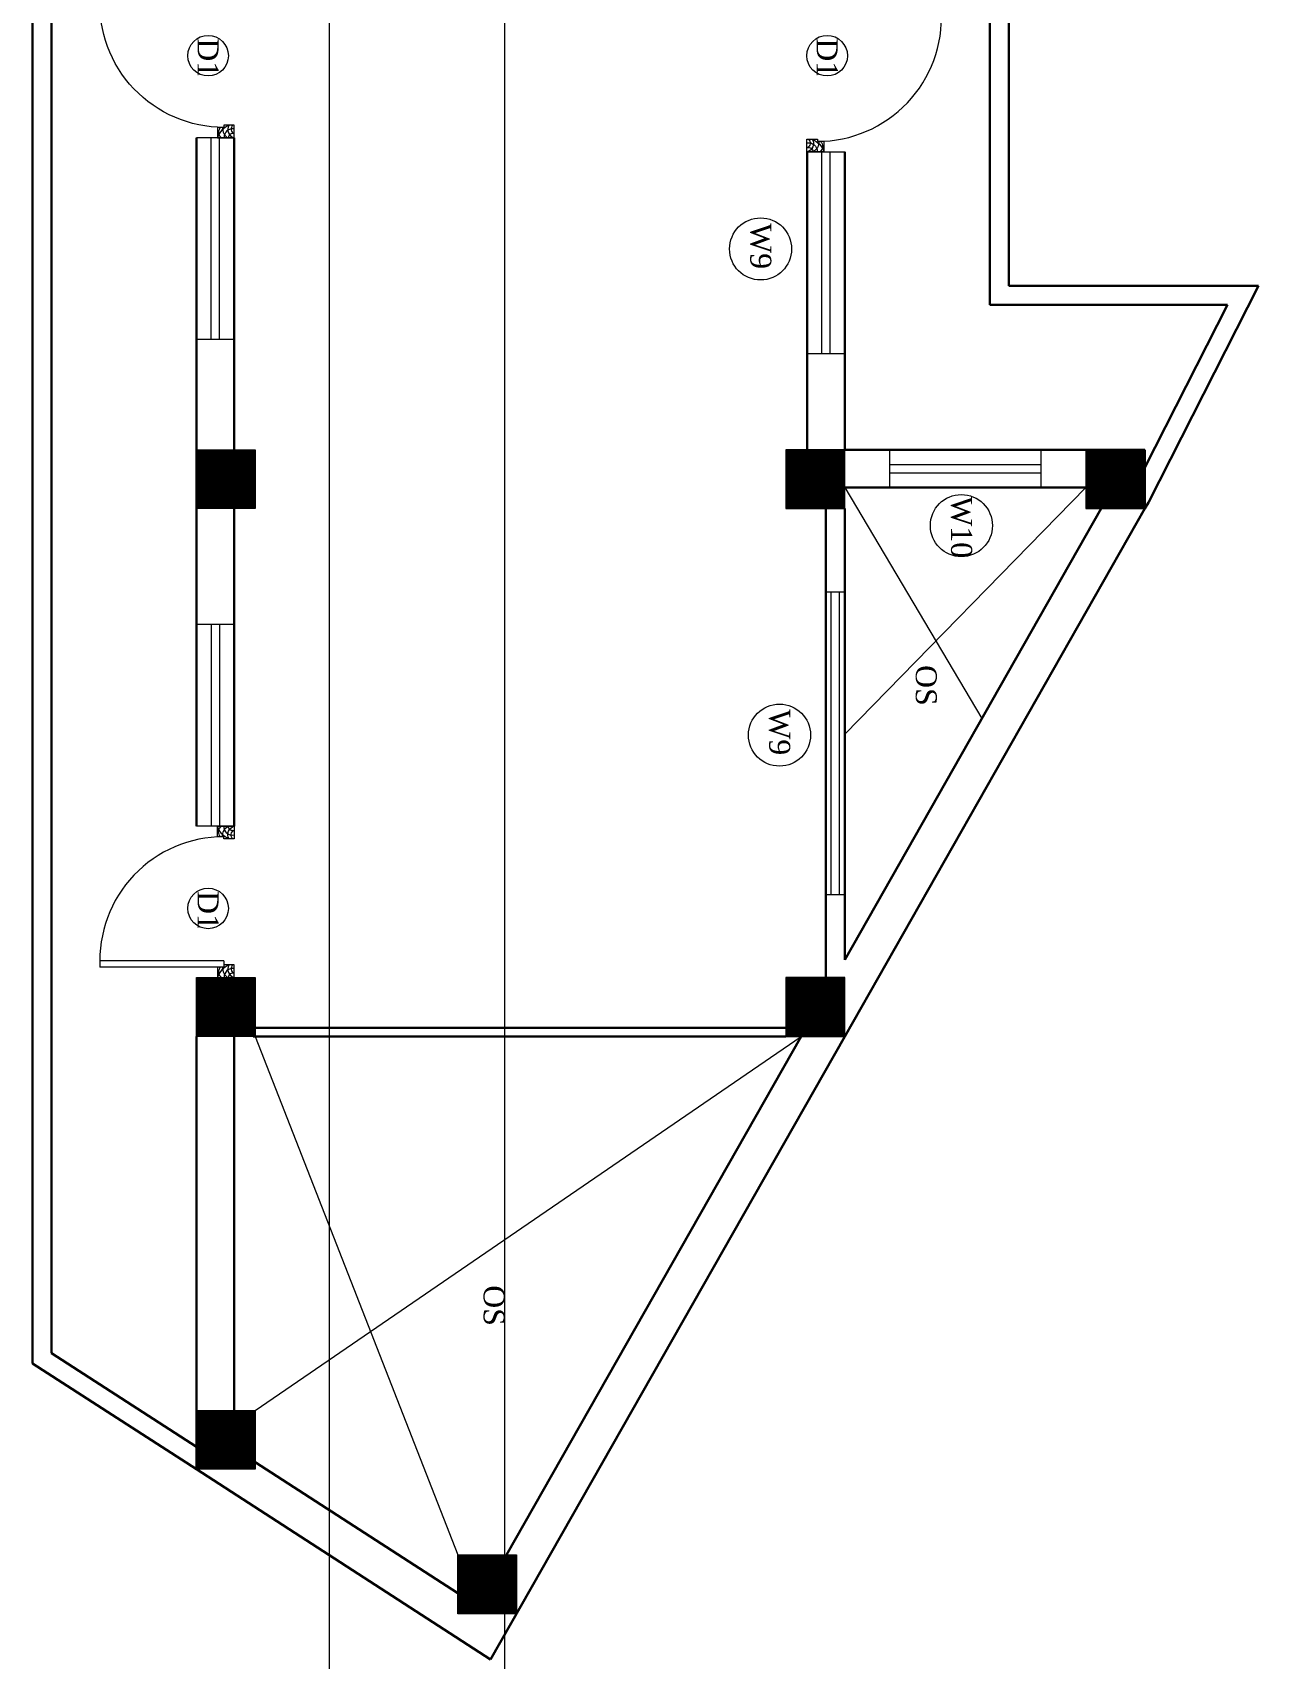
# Model space of a CAD drawing. Header units: inches. Extents: x 4069 to 291496, y -47643 to 12535.
# Drawn here: x 145441.4 to 145733.1, y -23545.9 to -23158.9 of the extents above; entities that cross this region are included whole.
import ezdxf

# ---------------------------------------------------------------- set-up
doc = ezdxf.new("R2010")
doc.units = ezdxf.units.IN
doc.header["$LTSCALE"] = 5
doc.header["$MEASUREMENT"] = 0
for name, color, linetype, lineweight in [('A-WALL', 7, 'Continuous', 9), ('DOOR', 62, 'Continuous', 0), ('Dw', 2, 'Continuous', 18)]:
    doc.layers.add(name, color=color, linetype=linetype, lineweight=lineweight)
doc.layers.add('TEXT', color=6, linetype='Continuous')
doc.layers.add('WALL', color=7, linetype='Continuous')
doc.styles.add('ordinary', font='times.ttf')

# ---------------------------------------------------------------- blocks, each defined once
blk = doc.blocks.new('A$C27B36B59')
at = {"layer": 'DOOR'}
for p, q in [((0, 4), (0, 0)), ((2.5, 4), (0, 4)), ((2.5, 2.5), (2.5, 4)), ((0, 0), (3, 0)), ((3, 2.5), (2.5, 2.5)), ((3, 0), (3, 2.5))]:
    blk.add_line(p, q, dxfattribs=at)
for centre, radius, start, end in [((-1.4, -0.54), 4.75, 22.1411, 72.838), ((1.34, 2.09), 1.64, 45.138, 144.8948), ((2.21, 0.3), 2.49, 83.3149, 152.658), ((0.13, 0.37), 2.05, 349.4875, 93.6805), ((1.96, -0.47), 2.01, 58.7447, 166.495), ((-0.06, 0.32), 1.13, 343.542, 86.947), ((2.08, -0.4), 1.17, 38.2816, 160.1519)]:
    blk.add_arc(centre, radius, start, end, dxfattribs=at)
blk = doc.blocks.new('D2')
at = {"layer": 'DOOR'}
for p, q in [((74473.95, 24047.59), (74473.95, 24018.09)), ((74473.95, 24047.59), (74475.45, 24047.59)), ((74475.45, 24047.59), (74475.45, 24018.13))]:
    blk.add_line(p, q, dxfattribs=at)
blk.add_arc((74473.95, 24047.59), 29.5, 180, 272.9146, dxfattribs=at)
at = {"layer": 'DOOR', "xscale": -1, "rotation": 180}
blk.add_blockref('A$C27B36B59', (74441.95, 24050.09), dxfattribs=at)
at = {"layer": 'DOOR', "rotation": 180}
blk.add_blockref('A$C27B36B59', (74477.95, 24050.09), dxfattribs=at)

msp = doc.modelspace()

# ---------------------------------------------------------------- hatches: boundary and pattern name
at = {"layer": 'A-WALL', "ltscale": 5}
h = msp.add_hatch(dxfattribs=at)
h.set_pattern_fill('ANSI31', color=256, angle=270)
h.set_pattern_definition([(315, (143990.69162, 1273.57278), (0.08838834765, 0.08838834765), [])])
h.paths.add_polyline_path([(145494.41276, -23258.12636), (145480.41276, -23258.12636), (145480.41276, -23272.12636), (145494.41276, -23272.12636)])
h = msp.add_hatch(dxfattribs=at)
h.set_pattern_fill('ANSI31', color=256, angle=270)
h.set_pattern_definition([(315, (143981.97395, 1163.95166), (0.08838834765, 0.08838834765), [])])
h.paths.add_polyline_path([(145620.69509, -23258.12636), (145620.69509, -23272.12636), (145634.69509, -23272.12636), (145634.69509, -23258.12636)])
h = msp.add_hatch(dxfattribs=at)
h.set_pattern_fill('ANSI31', color=256, angle=270)
h.set_pattern_definition([(315, (144053.35734, 1163.95166), (0.08838834765, 0.08838834765), [])])
h.paths.add_polyline_path([(145692.07848, -23258.12636), (145692.07848, -23272.12636), (145706.07848, -23272.12636), (145706.07848, -23258.12636)])
h = msp.add_hatch(dxfattribs=at)
h.set_pattern_fill('ANSI31', color=256, angle=270)
h.set_pattern_definition([(315, (143990.69162, 1148.00599), (0.08838834765, 0.08838834765), [])])
h.paths.add_polyline_path([(145494.41276, -23383.69315), (145480.41276, -23383.69315), (145480.41276, -23397.69315), (145494.41276, -23397.69315)])
h = msp.add_hatch(dxfattribs=at)
h.set_pattern_fill('ANSI31', color=256, angle=270)
h.set_pattern_definition([(315, (143981.97395, 1148.00599), (0.08838834765, 0.08838834765), [])])
h.paths.add_polyline_path([(145620.69509, -23397.69315), (145634.69509, -23397.69315), (145634.69509, -23383.69315), (145620.69509, -23383.69315)])
h = msp.add_hatch(dxfattribs=at)
h.set_pattern_fill('ANSI31', color=256, angle=270)
h.set_pattern_definition([(315, (143990.69162, 1044.99672), (0.08838834765, 0.08838834765), [])])
h.paths.add_polyline_path([(145494.41276, -23486.70241), (145480.41276, -23486.70241), (145480.41276, -23500.70241), (145494.41276, -23500.70241)])
h = msp.add_hatch(dxfattribs=at)
h.set_pattern_fill('ANSI31', color=256, angle=270)
h.set_pattern_definition([(315, (144052.87109, 1010.61934), (0.08838834765, 0.08838834765), [])])
h.paths.add_polyline_path([(145556.59223, -23521.07979), (145542.59223, -23521.07979), (145542.59223, -23535.07979), (145556.59223, -23535.07979)])

# ---------------------------------------------------------------- linework, layer by layer
at = {"layer": 'A-WALL', "lineweight": 30}
for p, q in [((145441.41276, -23475.50136), (145441.41276, -23093.64848)), ((145445.91276, -23473.05143), (145445.91276, -23137.26734)), ((145673.69509, -23138.16437), (145673.69509, -23219.12636)), ((145669.19509, -23142.55898), (145669.19509, -23223.62636)), ((145480.41276, -23347.69315), (145480.41276, -23183.91549)), ((145489.41276, -23258.12636), (145489.41276, -23183.91549)), ((145625.69509, -23258.12636), (145625.69509, -23187.24009)), ((145634.69509, -23187.24009), (145634.69509, -23258.12636)), ((145733.11794, -23219.12636), (145673.69509, -23219.12636)), ((145733.11794, -23219.12636), (145706.91633, -23270.65255)), ((145725.78124, -23223.62636), (145669.19509, -23223.62636)), ((145725.78124, -23223.62636), (145706.07848, -23262.37238)), ((145706.07848, -23258.12636), (145634.69509, -23258.12636)), ((145706.07848, -23272.12636), (145706.07848, -23258.12636)), ((145692.07848, -23267.12636), (145634.69509, -23267.12636)), ((145706.91633, -23270.65255), (145706.07848, -23272.12636)), ((145489.41276, -23347.69315), (145489.41276, -23272.12636)), ((145630.19509, -23383.69315), (145630.19509, -23272.12636)), ((145706.07848, -23272.12636), (145634.69509, -23397.69315)), ((145695.72582, -23272.12636), (145634.69509, -23379.48232)), ((145634.69509, -23272.12636), (145634.69509, -23379.48232)), ((145480.41276, -23500.70241), (145480.41276, -23397.69315)), ((145489.41276, -23486.70241), (145489.41276, -23397.69315)), ((145620.69509, -23395.69315), (145493.91276, -23395.69315)), ((145620.69509, -23397.69315), (145493.91276, -23397.69315)), ((145634.69509, -23397.69315), (145550.41887, -23545.93903)), ((145624.34243, -23397.69315), (145554.19842, -23521.07979)), ((145480.41276, -23500.70241), (145441.41276, -23475.50136)), ((145480.41276, -23495.34467), (145445.91276, -23473.05143)), ((145542.59223, -23530.16612), (145494.41276, -23499.03347)), ((145550.41887, -23545.93903), (145480.41276, -23500.70241))]:
    msp.add_line(p, q, dxfattribs=at)
at = {"layer": 'A-WALL', "ltscale": 5}
for p, q in [((145489.41276, -23183.91549), (145480.41276, -23183.91549)), ((145483.91276, -23231.91549), (145483.91276, -23183.91549)), ((145485.91276, -23231.91549), (145485.91276, -23183.91549)), ((145625.69509, -23187.24009), (145634.69509, -23187.24009)), ((145489.41276, -23231.91549), (145480.41276, -23231.91549)), ((145625.69509, -23235.24009), (145634.69509, -23235.24009)), ((145645.38679, -23267.12636), (145645.38679, -23258.12636)), ((145681.38679, -23267.12636), (145681.38679, -23258.12636)), ((145634.69509, -23267.12636), (145667.33052, -23322.07505)), ((145692.07848, -23267.12636), (145634.69509, -23325.80434)), ((145630.19509, -23291.90975), (145634.69509, -23291.90975)), ((145489.41276, -23299.69315), (145480.41276, -23299.69315)), ((145483.91276, -23299.69315), (145483.91276, -23347.69315)), ((145485.91276, -23299.69315), (145485.91276, -23347.69315)), ((145489.41276, -23347.69315), (145480.41276, -23347.69315)), ((145630.19509, -23363.90975), (145634.69509, -23363.90975)), ((145494.41276, -23486.70241), (145624.34243, -23397.69315)), ((145494.41276, -23397.69315), (145542.59223, -23521.07979))]:
    msp.add_line(p, q, dxfattribs=at)
for p in [(145512.0521, -23123.42402), (145553.78352, -23113.86569)]:
    msp.add_xline(p, (0, 1), dxfattribs=at)
for points in [[(145494.41276, -23258.12636), (145494.41276, -23272.12636), (145480.41276, -23272.12636), (145480.41276, -23258.12636)], [(145620.69509, -23258.12636), (145620.69509, -23272.12636), (145634.69509, -23272.12636), (145634.69509, -23258.12636)], [(145692.07848, -23258.12636), (145692.07848, -23272.12636), (145706.07848, -23272.12636), (145706.07848, -23258.12636)], [(145494.41276, -23383.69315), (145494.41276, -23397.69315), (145480.41276, -23397.69315), (145480.41276, -23383.69315)], [(145620.69509, -23383.69315), (145620.69509, -23397.69315), (145634.69509, -23397.69315), (145634.69509, -23383.69315)], [(145494.41276, -23486.70241), (145494.41276, -23500.70241), (145480.41276, -23500.70241), (145480.41276, -23486.70241)], [(145556.59223, -23521.07979), (145556.59223, -23535.07979), (145542.59223, -23535.07979), (145542.59223, -23521.07979)]]:
    msp.add_lwpolyline(points, close=True, dxfattribs=at)
for centre, radius in [((145483.18572, -23164.3631), 4.82435), ((145630.48535, -23164.3631), 4.82435), ((145614.65165, -23210.34446), 7.38406), ((145662.429, -23276.17041), 7.38406), ((145619.15165, -23326.00784), 7.38406), ((145483.18572, -23367.24554), 4.82435)]:
    msp.add_circle(centre, radius, dxfattribs=at)
at = {"layer": 'Dw', "color": 3}
for p, q in [((145629.19509, -23235.24009), (145629.19509, -23187.24009)), ((145631.19509, -23235.24009), (145631.19509, -23187.24009)), ((145645.38679, -23261.62636), (145681.38679, -23261.62636)), ((145645.38679, -23263.62636), (145681.38679, -23263.62636)), ((145631.44509, -23363.90975), (145631.44509, -23291.90975)), ((145633.44509, -23363.90975), (145633.44509, -23291.90975))]:
    msp.add_line(p, q, dxfattribs=at)

# ---------------------------------------------------------------- block references
at = {"layer": 'WALL', "color": 2, "linetype": 'ByBlock', "xscale": -1, "rotation": 269.9999999998168}
msp.add_blockref('D2', (121439.32484, -97625.86672), dxfattribs=at)
at = {"layer": 'WALL', "color": 2, "linetype": 'ByBlock'}
for p, rotation in [((169675.783, -97629.19132), 89.99999999999999), ((121439.32484, 51094.25808), 270)]:
    msp.add_blockref('D2', p, dxfattribs=dict(at, rotation=rotation))

# ---------------------------------------------------------------- texts
at = {"layer": 'TEXT', "style": 'ordinary'}
for s, p in [('D1', (145480.69113, -23160.23909)), ('D1', (145627.99076, -23160.23909)), ('W9', (145612.20753, -23204.22694)), ('W10', (145659.98488, -23269.2128)), ('OS', (145651.58382, -23309.362)), ('W9', (145616.70753, -23319.89032)), ('D1', (145480.69113, -23363.12153)), ('OS', (145548.75316, -23456.91468))]:
    msp.add_text(s, height=5, rotation=270, dxfattribs=at).set_placement(p)

doc.saveas('drawing.dxf')
